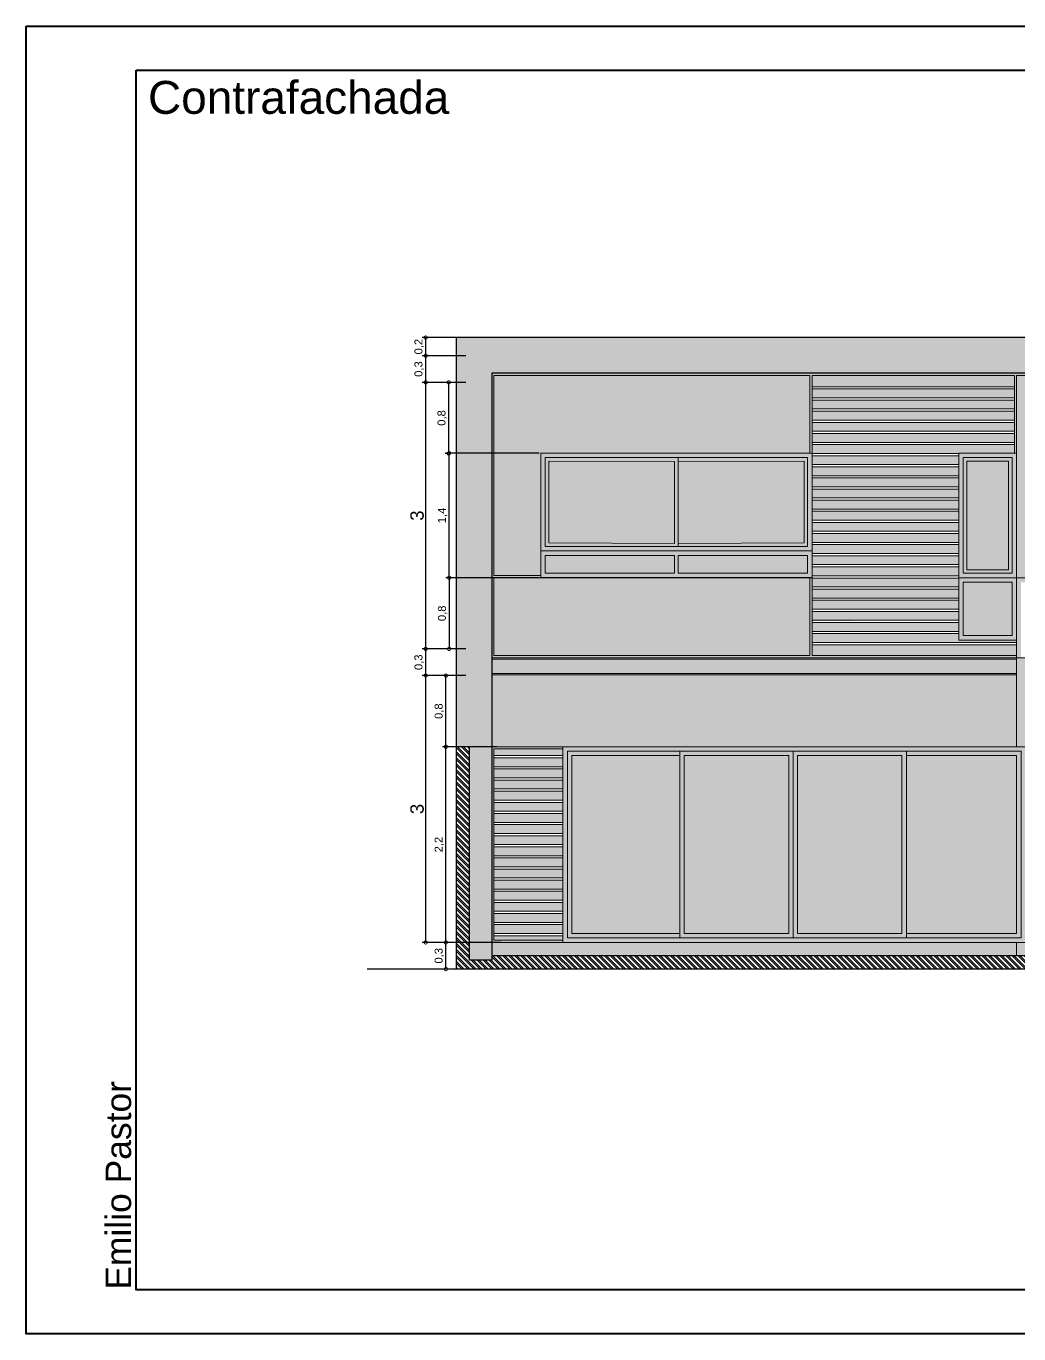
# Model space of a CAD drawing. Header units: millimetres. Extents: x 2502.5 to 2587.5, y 1451 to 1547.9.
# Drawn here: x 2546.97 to 2558.13, y 1476.33 to 1491.03 of the extents above; entities that cross this region are included whole.
import ezdxf

# ---------------------------------------------------------------- set-up
doc = ezdxf.new("R2010")
doc.units = ezdxf.units.MM
for name, color, linetype, lineweight in [('0.09', 6, 'Continuous', 9), ('0.15', 6, 'Continuous', 15), ('02_CIVIL_EXIST', 250, 'Continuous', 30), ('03_CIVIL EXIST A DECLARAR', 6, 'Continuous', 15), ('07_CIVIL VISTAS MEDIA', 143, 'Continuous', 9), ('08_CIVIL VISTAS FINO', 253, 'Continuous', 5), ('12_HATCH', 254, 'Continuous', 5), ('12_TEXTOS', 150, 'Continuous', 20), ('13_COTAS', 8, 'Continuous', 9)]:
    doc.layers.add(name, color=color, linetype=linetype, lineweight=lineweight)
doc.layers.add('HATCH', color=251, linetype='Continuous')
doc.styles.add('Swis721 BT', font='swiss.ttf')
doc.dimstyles.new('ISO-23', dxfattribs={"dimscale": 0.03, "dimtxt": 5, "dimasz": 2.5, "dimexe": 1.25, "dimexo": 0.625, "dimtad": 1, "dimtxsty": 'Swis721 BT', "dimblk": 'DOTSMALL', "dimcen": 2.5, "dimclrt": 150, "dimadec": 0, "dimazin": 0, "dimtfac": 1, "dimtmove": 0, "dimatfit": 3, "dimfxl": 0, "dimarcsym": 0})

# ---------------------------------------------------------------- blocks, each defined once
blk = doc.blocks.new('V2')
at = {"layer": '03_CIVIL EXIST A DECLARAR'}
h = blk.add_hatch(color=251, dxfattribs=at)
h.dxf.hatch_style = 1
h.paths.add_polyline_path([(537.958, 571.897), (534.908, 571.897), (534.908, 570.797), (537.958, 570.797)])
h.paths.add_polyline_path([(537.908, 571.847), (537.908, 570.847), (534.958, 570.847), (534.958, 571.847)], flags=0)
h.paths.add_polyline_path([(536.453, 571.847), (537.908, 571.847), (537.908, 570.847), (536.453, 570.847), (534.958, 570.847), (534.958, 571.847)], flags=16)
h.paths.add_polyline_path([(536.413, 571.801), (536.413, 570.881), (534.998, 570.887), (534.998, 571.807)], flags=0)
h.paths.add_polyline_path([(536.454, 571.801), (537.908, 571.807), (537.908, 570.887), (536.454, 570.881)], flags=0)
h.paths.add_polyline_path([(536.453, 571.847), (534.958, 571.847), (534.958, 570.847), (536.453, 570.847)], flags=0)
h.paths.add_polyline_path([(537.908, 571.847), (536.453, 571.847), (536.453, 571.801), (537.908, 571.807), (537.908, 570.887), (536.453, 570.881), (536.453, 570.847), (537.908, 570.847)], flags=0)
h.paths.add_polyline_path([(537.958, 570.797), (534.908, 570.797), (534.908, 570.497), (537.958, 570.497)])
h.paths.add_polyline_path([(536.453, 570.747), (537.908, 570.747), (537.908, 570.547), (536.453, 570.547)], flags=16)
h.paths.add_polyline_path([(536.413, 570.747), (536.413, 570.547), (534.958, 570.547), (534.958, 570.747)], flags=16)
h = blk.add_hatch(color=251, dxfattribs=at)
h.dxf.hatch_style = 1
h.paths.add_polyline_path([(534.958, 571.847), (534.958, 570.847), (536.453, 570.847), (536.453, 571.847)])
h.paths.add_polyline_path([(536.413, 571.801), (536.413, 570.881), (534.998, 570.887), (534.998, 571.807)], flags=16)
h.paths.add_polyline_path([(537.868, 571.807), (537.868, 570.887), (536.453, 570.881), (536.453, 570.847), (537.908, 570.847), (537.908, 571.847), (536.453, 571.847), (536.453, 571.801)])
at = {"layer": '12_HATCH'}
h = blk.add_hatch(color=143, dxfattribs=at)
h.dxf.hatch_style = 1
h.paths.add_polyline_path([(536.413, 570.881), (536.413, 571.801), (534.998, 571.807), (534.998, 570.887)])
h.paths.add_polyline_path([(536.454, 570.881), (537.868, 570.887), (537.868, 571.807), (536.454, 571.801)])
h.paths.add_polyline_path([(536.453, 570.747), (536.453, 570.547), (537.908, 570.547), (537.908, 570.747)])
h.paths.add_polyline_path([(534.958, 570.747), (534.958, 570.547), (536.413, 570.547), (536.413, 570.747)])
at = {"layer": '03_CIVIL EXIST A DECLARAR', "color": 251}
blk.add_line((534.908, 570.797), (537.958, 570.797), dxfattribs=at)
at = {"layer": '07_CIVIL VISTAS MEDIA'}
for p, q in [((534.908, 571.897), (537.958, 571.897)), ((534.908, 570.497), (534.908, 570.797)), ((534.908, 570.797), (537.958, 570.797)), ((537.958, 570.797), (537.958, 570.497)), ((537.958, 570.497), (534.908, 570.497))]:
    blk.add_line(p, q, dxfattribs=at)
blk.add_lwpolyline([(537.958, 571.897), (534.908, 571.897), (534.908, 570.797), (537.958, 570.797)], close=True, dxfattribs=at)
at = {"layer": '08_CIVIL VISTAS FINO'}
for points in [[(537.908, 571.847), (534.958, 571.847), (534.958, 570.847), (537.908, 570.847)], [(534.958, 571.847), (536.453, 571.847), (536.453, 570.847), (534.958, 570.847)], [(534.998, 571.807), (536.413, 571.801), (536.413, 570.881), (534.998, 570.887)], [(537.908, 571.847), (536.453, 571.847), (536.453, 570.847), (537.908, 570.847)], [(537.868, 571.807), (536.454, 571.801), (536.454, 570.881), (537.868, 570.887)], [(534.958, 570.747), (536.413, 570.747), (536.413, 570.547), (534.958, 570.547)], [(537.908, 570.747), (536.453, 570.747), (536.453, 570.547), (537.908, 570.547)]]:
    blk.add_lwpolyline(points, close=True, dxfattribs=at)
blk = doc.blocks.new('v13')
at = {"layer": '03_CIVIL EXIST A DECLARAR'}
h = blk.add_hatch(color=251, dxfattribs=at)
h.dxf.hatch_style = 1
h.paths.add_polyline_path([(525.2, 580.532), (525.85, 580.532), (525.85, 581.932), (525.2, 581.932)])
h.paths.add_polyline_path([(525.25, 581.882), (525.8, 581.882), (525.8, 580.582), (525.25, 580.582)], flags=16)
h.paths.add_polyline_path([(525.29, 581.842), (525.76, 581.842), (525.76, 580.622), (525.29, 580.622)], flags=0)
h = blk.add_hatch(color=251, dxfattribs=at)
h.dxf.hatch_style = 1
h.paths.add_polyline_path([(525.25, 581.882), (525.25, 580.582), (525.8, 580.582), (525.8, 581.882)])
h.paths.add_polyline_path([(525.76, 581.842), (525.76, 580.622), (525.29, 580.622), (525.29, 581.842)], flags=16)
h = blk.add_hatch(color=251, dxfattribs=at)
h.dxf.hatch_style = 1
h.paths.add_polyline_path([(525.2, 580.532), (525.2, 579.832), (525.85, 579.832), (525.85, 580.532)])
h.paths.add_polyline_path([(525.8, 580.482), (525.8, 579.882), (525.25, 579.882), (525.25, 580.482)], flags=16)
at = {"layer": '12_HATCH'}
h = blk.add_hatch(color=143, dxfattribs=at)
h.dxf.hatch_style = 1
h.paths.add_polyline_path([(525.76, 581.842), (525.29, 581.842), (525.29, 580.622), (525.76, 580.622)])
h = blk.add_hatch(color=143, dxfattribs=at)
h.dxf.hatch_style = 1
h.paths.add_polyline_path([(525.8, 580.482), (525.25, 580.482), (525.25, 579.882), (525.8, 579.882)])
at = {"layer": '07_CIVIL VISTAS MEDIA'}
blk.add_lwpolyline([(525.2, 580.532), (525.85, 580.532), (525.85, 579.832), (525.2, 579.832)], close=True, dxfattribs=at)
at = {"layer": '08_CIVIL VISTAS FINO'}
for p, q in [((525.85, 581.932), (525.2, 581.932)), ((525.85, 580.532), (525.2, 580.532))]:
    blk.add_line(p, q, dxfattribs=at)
for points in [[(525.2, 581.932), (525.85, 581.932), (525.85, 580.532), (525.2, 580.532)], [(525.25, 580.582), (525.8, 580.582), (525.8, 581.882), (525.25, 581.882)], [(525.29, 580.622), (525.76, 580.622), (525.76, 581.842), (525.29, 581.842)], [(525.25, 580.482), (525.8, 580.482), (525.8, 579.882), (525.25, 579.882)]]:
    blk.add_lwpolyline(points, close=True, dxfattribs=at)
blk = doc.blocks.new('PV1')
at = {"layer": '03_CIVIL EXIST A DECLARAR'}
h = blk.add_hatch(color=251, dxfattribs=at)
h.dxf.hatch_style = 1
h.paths.add_polyline_path([(531.829, 569.259), (531.829, 567.059), (537.029, 567.059), (537.029, 569.259)])
h.paths.add_polyline_path([(531.879, 567.109), (536.979, 567.109), (536.979, 569.209), (531.879, 569.209)], flags=16)
h.paths.add_polyline_path([(533.143, 569.159), (533.143, 569.209), (534.417, 569.209), (535.69, 569.209), (535.69, 569.159), (536.929, 569.159), (536.929, 567.159), (535.69, 567.159), (535.69, 567.109), (534.417, 567.109), (533.143, 567.109), (533.143, 567.159), (531.929, 567.159), (531.929, 569.159)], flags=0)
h.paths.add_polyline_path([(533.193, 569.159), (534.367, 569.159), (534.367, 567.159), (533.193, 567.159)], flags=0)
h.paths.add_polyline_path([(534.467, 569.159), (535.64, 569.159), (535.64, 567.159), (534.467, 567.159)], flags=0)
h.paths.add_polyline_path([(533.143, 569.159), (533.143, 569.209), (531.879, 569.209), (531.879, 567.109), (533.143, 567.109), (533.143, 567.159), (531.929, 567.159), (531.929, 569.159)], flags=0)
h = blk.add_hatch(color=251, dxfattribs=at)
h.dxf.hatch_style = 1
h.paths.add_polyline_path([(533.143, 569.209), (531.879, 569.209), (531.879, 567.109), (533.143, 567.109), (533.143, 567.159), (531.929, 567.159), (531.929, 569.159), (533.143, 569.159)])
h.paths.add_polyline_path([(534.417, 569.209), (533.143, 569.209), (533.143, 567.109), (534.417, 567.109)])
h.paths.add_polyline_path([(533.193, 569.159), (534.367, 569.159), (534.367, 567.159), (533.193, 567.159)], flags=16)
h.paths.add_polyline_path([(535.69, 569.209), (534.417, 569.209), (534.417, 567.109), (535.69, 567.109)])
h.paths.add_polyline_path([(534.467, 569.159), (535.64, 569.159), (535.64, 567.159), (534.467, 567.159)], flags=16)
h.paths.add_polyline_path([(536.979, 569.209), (535.69, 569.209), (535.69, 569.159), (536.929, 569.159), (536.929, 567.159), (535.69, 567.159), (535.69, 567.109), (536.979, 567.109)])
at = {"layer": '12_HATCH'}
h = blk.add_hatch(color=143, dxfattribs=at)
h.dxf.hatch_style = 1
h.paths.add_polyline_path([(533.143, 569.159), (531.929, 569.159), (531.929, 567.159), (533.143, 567.159)])
h.paths.add_polyline_path([(534.367, 569.159), (533.193, 569.159), (533.193, 567.159), (534.367, 567.159)])
h = blk.add_hatch(color=143, dxfattribs=at)
h.dxf.hatch_style = 1
h.paths.add_polyline_path([(535.64, 569.159), (534.467, 569.159), (534.467, 567.159), (535.64, 567.159)])
h.paths.add_polyline_path([(536.929, 569.159), (535.69, 569.159), (535.69, 567.159), (536.929, 567.159)])
at = {"layer": '07_CIVIL VISTAS MEDIA'}
blk.add_lwpolyline([(531.829, 569.259), (537.029, 569.259), (537.029, 567.059), (531.829, 567.059)], close=True, dxfattribs=at)
at = {"layer": '08_CIVIL VISTAS FINO'}
for p, q in [((533.193, 567.159), (533.193, 569.159)), ((535.64, 567.159), (535.64, 569.159)), ((534.417, 567.109), (534.417, 567.532))]:
    blk.add_line(p, q, dxfattribs=at)
for points in [[(531.879, 569.209), (536.979, 569.209), (536.979, 567.109), (531.879, 567.109)], [(533.143, 567.159), (531.929, 567.159), (531.929, 569.159), (533.143, 569.159)], [(534.417, 567.109), (533.143, 567.109), (533.143, 569.209), (534.417, 569.209)], [(534.367, 567.159), (533.193, 567.159), (533.193, 569.159), (534.367, 569.159)], [(534.417, 567.109), (535.69, 567.109), (535.69, 569.209), (534.417, 569.209)], [(534.467, 567.159), (535.64, 567.159), (535.64, 569.159), (534.467, 569.159)], [(535.69, 567.159), (536.929, 567.159), (536.929, 569.159), (535.69, 569.159)]]:
    blk.add_lwpolyline(points, close=True, dxfattribs=at)
blk = doc.blocks.new('_DotSmall')
at = {"color": 0, "linetype": 'ByBlock', "const_width": 0.5}
blk.add_lwpolyline([(-0.0625, 0, 1), (0.0625, 0, 1)], format="xyb", close=True, dxfattribs=at)
blk = doc.blocks.new('*D330')
at = {"layer": '13_COTAS', "color": 0, "lineweight": -2}
for p, q in [((2552.314, 1480.728), (2551.653, 1480.728)), ((2551.691, 1480.428), (2551.691, 1480.728)), ((2551.914, 1480.428), (2551.653, 1480.428))]:
    blk.add_line(p, q, dxfattribs=at)
at = {"layer": 'Defpoints', "color": 0}
for p in [(2551.691, 1480.728), (2552.332, 1480.728), (2551.932, 1480.428)]:
    blk.add_point(p, dxfattribs=at)
at = {"layer": '13_COTAS', "color": 0, "lineweight": -2, "xscale": 0.075, "yscale": 0.075, "zscale": 0.075}
for p, rotation in [((2551.691, 1480.728), 90), ((2551.691, 1480.428), 270)]:
    blk.add_blockref('_DotSmall', p, dxfattribs=dict(at, rotation=rotation))
at = {"layer": '13_COTAS', "color": 150, "insert": (2551.618, 1480.578), "char_height": 0.09, "attachment_point": 5, "rotation": 90, "style": 'Swis721 BT'}
blk.add_mtext('0,3', dxfattribs=at)
blk = doc.blocks.new('*D333')
at = {"layer": '13_COTAS', "color": 0, "lineweight": -2}
for p, q in [((2551.914, 1483.728), (2551.426, 1483.728)), ((2551.464, 1480.728), (2551.464, 1483.728)), ((2551.699, 1480.728), (2551.426, 1480.728))]:
    blk.add_line(p, q, dxfattribs=at)
at = {"layer": 'Defpoints', "color": 0}
for p in [(2551.464, 1483.728), (2551.932, 1483.728), (2551.718, 1480.728)]:
    blk.add_point(p, dxfattribs=at)
at = {"layer": '13_COTAS', "color": 0, "lineweight": -2, "xscale": 0.075, "yscale": 0.075, "zscale": 0.075}
for p, rotation in [((2551.464, 1483.728), 90), ((2551.464, 1480.728), 270)]:
    blk.add_blockref('_DotSmall', p, dxfattribs=dict(at, rotation=rotation))
at = {"layer": '13_COTAS', "color": 150, "insert": (2551.368, 1482.228), "char_height": 0.15, "attachment_point": 5, "rotation": 90, "style": 'Swis721 BT'}
blk.add_mtext('3', dxfattribs=at)
blk = doc.blocks.new('*D334')
at = {"layer": '13_COTAS', "color": 0, "lineweight": -2}
for p, q in [((2552.263, 1482.928), (2551.653, 1482.928)), ((2551.691, 1480.728), (2551.691, 1482.928)), ((2551.863, 1480.728), (2551.653, 1480.728))]:
    blk.add_line(p, q, dxfattribs=at)
at = {"layer": 'Defpoints', "color": 0}
for p in [(2551.691, 1482.928), (2552.281, 1482.928), (2551.881, 1480.728)]:
    blk.add_point(p, dxfattribs=at)
at = {"layer": '13_COTAS', "color": 0, "lineweight": -2, "xscale": 0.075, "yscale": 0.075, "zscale": 0.075}
for p, rotation in [((2551.691, 1482.928), 90), ((2551.691, 1480.728), 270)]:
    blk.add_blockref('_DotSmall', p, dxfattribs=dict(at, rotation=rotation))
at = {"layer": '13_COTAS', "color": 150, "insert": (2551.618, 1481.828), "char_height": 0.09, "attachment_point": 5, "rotation": 90, "style": 'Swis721 BT'}
blk.add_mtext('2,2', dxfattribs=at)
blk = doc.blocks.new('*D332')
at = {"layer": '13_COTAS', "color": 0, "lineweight": -2}
for p, q in [((2551.45, 1484.028), (2551.426, 1484.028)), ((2551.464, 1483.728), (2551.464, 1484.028)), ((2551.445, 1483.728), (2551.426, 1483.728))]:
    blk.add_line(p, q, dxfattribs=at)
at = {"layer": 'Defpoints', "color": 0}
for p in [(2551.464, 1484.028), (2551.468, 1484.028), (2551.464, 1483.728)]:
    blk.add_point(p, dxfattribs=at)
at = {"layer": '13_COTAS', "color": 0, "lineweight": -2, "xscale": 0.075, "yscale": 0.075, "zscale": 0.075}
for p, rotation in [((2551.464, 1484.028), 90), ((2551.464, 1483.728), 270)]:
    blk.add_blockref('_DotSmall', p, dxfattribs=dict(at, rotation=rotation))
at = {"layer": '13_COTAS', "color": 150, "insert": (2551.391, 1483.878), "char_height": 0.09, "attachment_point": 5, "rotation": 90, "style": 'Swis721 BT'}
blk.add_mtext('0,3', dxfattribs=at)
blk = doc.blocks.new('*D335')
at = {"layer": '13_COTAS', "color": 0, "lineweight": -2}
for p, q in [((2551.914, 1487.024), (2551.426, 1487.024)), ((2551.464, 1484.028), (2551.464, 1487.024)), ((2551.914, 1484.028), (2551.426, 1484.028))]:
    blk.add_line(p, q, dxfattribs=at)
at = {"layer": 'Defpoints', "color": 0}
for p in [(2551.464, 1487.024), (2551.932, 1487.024), (2551.932, 1484.028)]:
    blk.add_point(p, dxfattribs=at)
at = {"layer": '13_COTAS', "color": 0, "lineweight": -2, "xscale": 0.075, "yscale": 0.075, "zscale": 0.075}
for p, rotation in [((2551.464, 1487.024), 90), ((2551.464, 1484.028), 270)]:
    blk.add_blockref('_DotSmall', p, dxfattribs=dict(at, rotation=rotation))
at = {"layer": '13_COTAS', "color": 150, "insert": (2551.368, 1485.526), "char_height": 0.15, "attachment_point": 5, "rotation": 90, "style": 'Swis721 BT'}
blk.add_mtext('3', dxfattribs=at)
blk = doc.blocks.new('*D331')
at = {"layer": '13_COTAS', "color": 0, "lineweight": -2}
for p, q in [((2551.914, 1487.324), (2551.426, 1487.324)), ((2551.464, 1487.024), (2551.464, 1487.324)), ((2551.914, 1487.024), (2551.426, 1487.024))]:
    blk.add_line(p, q, dxfattribs=at)
at = {"layer": 'Defpoints', "color": 0}
for p in [(2551.464, 1487.324), (2551.932, 1487.324), (2551.932, 1487.024)]:
    blk.add_point(p, dxfattribs=at)
at = {"layer": '13_COTAS', "color": 0, "lineweight": -2, "xscale": 0.075, "yscale": 0.075, "zscale": 0.075}
for p, rotation in [((2551.464, 1487.324), 90), ((2551.464, 1487.024), 270)]:
    blk.add_blockref('_DotSmall', p, dxfattribs=dict(at, rotation=rotation))
at = {"layer": '13_COTAS', "color": 150, "insert": (2551.391, 1487.174), "char_height": 0.09, "attachment_point": 5, "rotation": 90, "style": 'Swis721 BT'}
blk.add_mtext('0,3', dxfattribs=at)
blk = doc.blocks.new('*D336')
at = {"layer": '13_COTAS', "color": 0, "lineweight": -2}
for p, q in [((2551.914, 1487.528), (2551.426, 1487.528)), ((2551.464, 1487.324), (2551.464, 1487.528)), ((2551.445, 1487.324), (2551.426, 1487.324))]:
    blk.add_line(p, q, dxfattribs=at)
at = {"layer": 'Defpoints', "color": 0}
for p in [(2551.464, 1487.528), (2551.932, 1487.528), (2551.464, 1487.324)]:
    blk.add_point(p, dxfattribs=at)
at = {"layer": '13_COTAS', "color": 0, "lineweight": -2, "xscale": 0.075, "yscale": 0.075, "zscale": 0.075}
for p, rotation in [((2551.464, 1487.528), 90), ((2551.464, 1487.324), 270)]:
    blk.add_blockref('_DotSmall', p, dxfattribs=dict(at, rotation=rotation))
at = {"layer": '13_COTAS', "color": 150, "insert": (2551.391, 1487.426), "char_height": 0.09, "attachment_point": 5, "rotation": 90, "style": 'Swis721 BT'}
blk.add_mtext('0,2', dxfattribs=at)
blk = doc.blocks.new('*D329')
at = {"layer": '13_COTAS', "color": 0, "lineweight": -2}
for p, q in [((2551.677, 1483.728), (2551.653, 1483.728)), ((2551.691, 1482.928), (2551.691, 1483.728)), ((2551.677, 1482.928), (2551.653, 1482.928))]:
    blk.add_line(p, q, dxfattribs=at)
at = {"layer": 'Defpoints', "color": 0}
for p in [(2551.691, 1483.728), (2551.695, 1483.728), (2551.695, 1482.928)]:
    blk.add_point(p, dxfattribs=at)
at = {"layer": '13_COTAS', "color": 0, "lineweight": -2, "xscale": 0.075, "yscale": 0.075, "zscale": 0.075}
for p, rotation in [((2551.691, 1483.728), 90), ((2551.691, 1482.928), 270)]:
    blk.add_blockref('_DotSmall', p, dxfattribs=dict(at, rotation=rotation))
at = {"layer": '13_COTAS', "color": 150, "insert": (2551.618, 1483.328), "char_height": 0.09, "attachment_point": 5, "rotation": 90, "style": 'Swis721 BT'}
blk.add_mtext('0,8', dxfattribs=at)
blk = doc.blocks.new('*D337')
at = {"layer": '13_COTAS', "color": 0, "lineweight": -2}
for p, q in [((2552.738, 1486.228), (2551.69, 1486.228)), ((2551.728, 1484.828), (2551.728, 1486.228)), ((2552.738, 1484.828), (2551.69, 1484.828))]:
    blk.add_line(p, q, dxfattribs=at)
at = {"layer": 'Defpoints', "color": 0}
for p in [(2551.728, 1486.228), (2552.757, 1486.228), (2552.757, 1484.828)]:
    blk.add_point(p, dxfattribs=at)
at = {"layer": '13_COTAS', "color": 0, "lineweight": -2, "xscale": 0.075, "yscale": 0.075, "zscale": 0.075}
for p, rotation in [((2551.728, 1486.228), 90), ((2551.728, 1484.828), 270)]:
    blk.add_blockref('_DotSmall', p, dxfattribs=dict(at, rotation=rotation))
at = {"layer": '13_COTAS', "color": 150, "insert": (2551.655, 1485.528), "char_height": 0.09, "attachment_point": 5, "rotation": 90, "style": 'Swis721 BT'}
blk.add_mtext('1,4', dxfattribs=at)
blk = doc.blocks.new('*D338')
at = {"layer": '13_COTAS', "color": 0, "lineweight": -2}
for p, q in [((2552.738, 1484.828), (2551.69, 1484.828)), ((2551.728, 1484.828), (2551.728, 1484.028)), ((2551.788, 1484.028), (2551.69, 1484.028))]:
    blk.add_line(p, q, dxfattribs=at)
at = {"layer": 'Defpoints', "color": 0}
for p in [(2552.757, 1484.828), (2551.728, 1484.028), (2551.807, 1484.028)]:
    blk.add_point(p, dxfattribs=at)
at = {"layer": '13_COTAS', "color": 0, "lineweight": -2, "xscale": 0.075, "yscale": 0.075, "zscale": 0.075}
for p, rotation in [((2551.728, 1484.828), 90), ((2551.728, 1484.028), 270)]:
    blk.add_blockref('_DotSmall', p, dxfattribs=dict(at, rotation=rotation))
at = {"layer": '13_COTAS', "color": 150, "insert": (2551.655, 1484.428), "char_height": 0.09, "attachment_point": 5, "rotation": 90, "style": 'Swis721 BT'}
blk.add_mtext('0,8', dxfattribs=at)
blk = doc.blocks.new('*D339')
at = {"layer": '13_COTAS', "color": 0, "lineweight": -2}
for p, q in [((2551.709, 1487.024), (2551.685, 1487.024)), ((2551.723, 1486.224), (2551.723, 1487.024)), ((2551.709, 1486.224), (2551.685, 1486.224))]:
    blk.add_line(p, q, dxfattribs=at)
at = {"layer": 'Defpoints', "color": 0}
for p in [(2551.723, 1487.024), (2551.728, 1487.024), (2551.728, 1486.224)]:
    blk.add_point(p, dxfattribs=at)
at = {"layer": '13_COTAS', "color": 0, "lineweight": -2, "xscale": 0.075, "yscale": 0.075, "zscale": 0.075}
for p, rotation in [((2551.723, 1487.024), 90), ((2551.723, 1486.224), 270)]:
    blk.add_blockref('_DotSmall', p, dxfattribs=dict(at, rotation=rotation))
at = {"layer": '13_COTAS', "color": 150, "insert": (2551.65, 1486.624), "char_height": 0.09, "attachment_point": 5, "rotation": 90, "style": 'Swis721 BT'}
blk.add_mtext('0,8', dxfattribs=at)

msp = doc.modelspace()

# ---------------------------------------------------------------- hatches: boundary and pattern name
at = {"layer": '0.09'}
h = msp.add_hatch(dxfattribs=at)
h.set_pattern_fill('ANSI32', color=18, scale=0.005, angle=-90)
h.set_pattern_definition([(315, (6.35414, 29.778865), (0.03367596045, 0.03367596045), []), (315, (6.35414, 29.756415), (0.03367596045, 0.03367596045), [])])
h.paths.add_polyline_path([(2551.957, 1482.928), (2551.807, 1482.928), (2551.807, 1480.428), (2562.807, 1480.428), (2562.807, 1482.928), (2562.657, 1482.928), (2562.657, 1480.578), (2552.207, 1480.578), (2552.207, 1480.528), (2551.957, 1480.528)])
at = {"layer": '03_CIVIL EXIST A DECLARAR'}
h = msp.add_hatch(color=251, dxfattribs=at)
h.dxf.hatch_style = 1
h.paths.add_polyline_path([(2558.107, 1483.913), (2552.207, 1483.913), (2552.207, 1483.753), (2558.107, 1483.753)])
h.paths.add_polyline_path([(2558.107, 1483.928), (2552.207, 1483.928), (2552.207, 1483.913), (2558.107, 1483.913)])
h.paths.add_polyline_path([(2558.107, 1483.753), (2552.207, 1483.753), (2552.207, 1483.738), (2558.107, 1483.738)])
at = {"layer": '13_COTAS'}
h = msp.add_hatch(color=250, dxfattribs=at)
h.dxf.hatch_style = 1
h.paths.add_polyline_path([(2562.407, 1487.128), (2552.207, 1487.128), (2552.207, 1483.928), (2558.107, 1483.928), (2558.107, 1483.953), (2555.807, 1483.953), (2555.807, 1484.828), (2555.782, 1484.828), (2555.782, 1483.953), (2552.232, 1483.953), (2552.232, 1484.828), (2552.757, 1484.828), (2552.757, 1484.853), (2552.232, 1484.853), (2552.232, 1487.103), (2555.782, 1487.103), (2555.782, 1486.228), (2555.807, 1486.228), (2555.807, 1487.103), (2558.082, 1487.103), (2558.082, 1486.228), (2558.107, 1486.228), (2558.107, 1487.103), (2559.107, 1487.103), (2559.107, 1486.228), (2559.132, 1486.228), (2559.132, 1487.103), (2562.382, 1487.103), (2562.382, 1486.228), (2561.407, 1486.228), (2561.407, 1486.206), (2561.408, 1486.203), (2562.382, 1486.203), (2562.382, 1484.828), (2562.407, 1484.828)])
h.paths.add_polyline_path([(2562.407, 1482.928), (2562.305, 1482.928), (2562.306, 1482.903), (2562.407, 1482.903)])
h.paths.add_polyline_path([(2562.305, 1482.928), (2562.043, 1482.928), (2562.058, 1482.922), (2562.097, 1482.903), (2562.306, 1482.903)])
h.paths.add_polyline_path([(2562.058, 1482.922), (2562.043, 1482.928), (2562.008, 1482.928), (2562.01, 1482.903), (2562.097, 1482.903)])
h.paths.add_polyline_path([(2562.008, 1482.928), (2561.885, 1482.928), (2561.887, 1482.903), (2562.01, 1482.903)])
h.paths.add_polyline_path([(2561.885, 1482.928), (2561.824, 1482.928), (2561.826, 1482.903), (2561.887, 1482.903)])
h.paths.add_polyline_path([(2561.824, 1482.928), (2561.807, 1482.928), (2561.807, 1482.903), (2561.826, 1482.903)])
h.paths.add_polyline_path([(2552.232, 1482.903), (2553.007, 1482.903), (2553.007, 1482.928), (2552.207, 1482.928), (2552.207, 1480.728), (2553.007, 1480.728), (2553.007, 1480.753), (2552.232, 1480.753)])
h = msp.add_hatch(color=250, dxfattribs=at)
h.dxf.hatch_style = 1
h.paths.add_polyline_path([(2562.807, 1484.828), (2558.107, 1484.828), (2558.107, 1483.928), (2558.157, 1483.928), (2558.157, 1484.778), (2559.169, 1484.778), (2559.169, 1483.928), (2559.219, 1483.928), (2559.219, 1484.778), (2560.232, 1484.778), (2560.232, 1483.928), (2560.282, 1483.928), (2560.282, 1484.778), (2561.294, 1484.778), (2561.294, 1483.928), (2561.344, 1483.928), (2561.344, 1484.778), (2562.357, 1484.778), (2562.357, 1483.928), (2562.407, 1483.928), (2562.407, 1484.778), (2562.757, 1484.778), (2562.757, 1483.928), (2562.807, 1483.928)])
at = {"layer": 'HATCH'}
h = msp.add_hatch(color=37, dxfattribs=at)
h.dxf.hatch_style = 1
h.paths.add_polyline_path([(2562.407, 1487.128), (2562.407, 1484.828), (2562.807, 1484.828), (2562.807, 1487.528), (2551.807, 1487.528), (2551.807, 1482.928), (2551.957, 1482.928), (2551.957, 1480.528), (2552.207, 1480.528), (2552.207, 1487.128)])
h = msp.add_hatch(color=254, dxfattribs=at)
h.dxf.hatch_style = 1
h.paths.add_polyline_path([(2559.132, 1487.103), (2559.132, 1486.228), (2561.407, 1486.228), (2562.382, 1486.228), (2562.382, 1487.103)])
h.paths.add_polyline_path([(2561.407, 1484.828), (2562.382, 1484.828), (2562.382, 1486.203), (2561.407, 1486.203)])
h.paths.add_polyline_path([(2555.782, 1486.228), (2555.782, 1487.103), (2552.232, 1487.103), (2552.232, 1484.853), (2552.757, 1484.853), (2552.757, 1486.228)])
h.paths.add_polyline_path([(2552.757, 1484.828), (2552.232, 1484.828), (2552.232, 1483.953), (2555.782, 1483.953), (2555.782, 1484.828)])
h.paths.add_polyline_path([(2558.107, 1484.828), (2559.107, 1484.828), (2559.107, 1486.228), (2559.107, 1487.103), (2558.107, 1487.103)])
h.paths.add_polyline_path([(2552.207, 1483.738), (2552.207, 1482.928), (2553.007, 1482.928), (2553.007, 1482.928), (2558.107, 1482.928), (2558.107, 1483.738)])
h.paths.add_polyline_path([(2558.107, 1480.578), (2558.107, 1480.728), (2553.007, 1480.728), (2552.207, 1480.728), (2552.207, 1480.578)])
h = msp.add_hatch(color=253, dxfattribs=at)
h.dxf.hatch_style = 1
h.paths.add_polyline_path([(2557.457, 1484.2), (2555.807, 1484.2), (2555.807, 1484.1), (2558.107, 1484.1), (2558.107, 1484.128), (2557.457, 1484.128)])
h.paths.add_polyline_path([(2558.107, 1484.075), (2555.807, 1484.075), (2555.807, 1483.953), (2558.107, 1483.953)])
h.paths.add_polyline_path([(2558.082, 1486.325), (2555.807, 1486.325), (2555.807, 1486.228), (2555.807, 1486.225), (2557.457, 1486.225), (2557.457, 1486.228), (2558.082, 1486.228)])
h.paths.add_polyline_path([(2555.807, 1485.2), (2555.807, 1485.1), (2557.457, 1485.1), (2557.457, 1485.2)])
h.paths.add_polyline_path([(2555.807, 1487.103), (2555.807, 1486.975), (2558.082, 1486.975), (2558.082, 1487.103)])
h.paths.add_polyline_path([(2558.082, 1486.85), (2558.082, 1486.95), (2555.807, 1486.95), (2555.807, 1486.85)])
h.paths.add_polyline_path([(2558.082, 1486.725), (2558.082, 1486.825), (2555.807, 1486.825), (2555.807, 1486.725)])
h.paths.add_polyline_path([(2558.082, 1486.6), (2558.082, 1486.7), (2555.807, 1486.7), (2555.807, 1486.6)])
h.paths.add_polyline_path([(2558.082, 1486.475), (2558.082, 1486.575), (2555.807, 1486.575), (2555.807, 1486.475)])
h.paths.add_polyline_path([(2558.082, 1486.35), (2558.082, 1486.45), (2555.807, 1486.45), (2555.807, 1486.35)])
h.paths.add_polyline_path([(2557.457, 1486.1), (2557.457, 1486.2), (2555.807, 1486.2), (2555.807, 1486.1)])
h.paths.add_polyline_path([(2555.807, 1486.075), (2555.807, 1485.975), (2557.457, 1485.975), (2557.457, 1486.075)])
h.paths.add_polyline_path([(2557.457, 1485.85), (2557.457, 1485.95), (2555.807, 1485.95), (2555.807, 1485.85)])
h.paths.add_polyline_path([(2557.457, 1485.725), (2557.457, 1485.825), (2555.807, 1485.825), (2555.807, 1485.725)])
h.paths.add_polyline_path([(2557.457, 1485.6), (2557.457, 1485.7), (2555.807, 1485.7), (2555.807, 1485.6)])
h.paths.add_polyline_path([(2557.457, 1485.475), (2557.457, 1485.575), (2555.807, 1485.575), (2555.807, 1485.475)])
h.paths.add_polyline_path([(2557.457, 1485.35), (2557.457, 1485.45), (2555.807, 1485.45), (2555.807, 1485.35)])
h.paths.add_polyline_path([(2557.457, 1485.225), (2557.457, 1485.325), (2555.807, 1485.325), (2555.807, 1485.225)])
h.paths.add_polyline_path([(2555.807, 1485.075), (2555.807, 1484.975), (2557.457, 1484.975), (2557.457, 1485.075)])
h.paths.add_polyline_path([(2557.457, 1484.85), (2557.457, 1484.95), (2555.807, 1484.95), (2555.807, 1484.9), (2555.807, 1484.85)])
h.paths.add_polyline_path([(2557.457, 1484.725), (2557.457, 1484.825), (2555.807, 1484.825), (2555.807, 1484.725)])
h.paths.add_polyline_path([(2555.807, 1484.7), (2555.807, 1484.6), (2557.457, 1484.6), (2557.457, 1484.7)])
h.paths.add_polyline_path([(2555.807, 1484.575), (2555.807, 1484.475), (2557.457, 1484.475), (2557.457, 1484.575)])
h.paths.add_polyline_path([(2555.807, 1484.441), (2555.807, 1484.341), (2557.457, 1484.35), (2557.457, 1484.45)])
h.paths.add_polyline_path([(2557.457, 1484.225), (2557.457, 1484.325), (2555.807, 1484.325), (2555.807, 1484.225)])
h = msp.add_hatch(color=254, dxfattribs=at)
h.dxf.hatch_style = 1
h.paths.add_polyline_path([(2561.807, 1482.928), (2562.407, 1482.928), (2562.407, 1483.928), (2558.107, 1483.928), (2558.107, 1482.928)])
h.paths.add_polyline_path([(2561.807, 1480.728), (2562.407, 1480.728), (2562.407, 1482.903), (2561.807, 1482.903)])
h = msp.add_hatch(color=253, dxfattribs=at)
h.dxf.hatch_style = 1
h.paths.add_polyline_path([(2553.007, 1480.803), (2552.232, 1480.803), (2552.232, 1480.753), (2553.007, 1480.753)])
h.paths.add_polyline_path([(2553.007, 1480.928), (2552.232, 1480.928), (2552.232, 1480.828), (2553.007, 1480.828)])
h.paths.add_polyline_path([(2553.007, 1481.053), (2552.232, 1481.053), (2552.232, 1480.953), (2553.007, 1480.953)])
h.paths.add_polyline_path([(2553.007, 1481.178), (2552.232, 1481.178), (2552.232, 1481.078), (2553.007, 1481.078)])
h.paths.add_polyline_path([(2553.007, 1481.303), (2552.232, 1481.303), (2552.232, 1481.203), (2553.007, 1481.203)])
h.paths.add_polyline_path([(2553.007, 1481.428), (2552.232, 1481.428), (2552.232, 1481.328), (2553.007, 1481.328)])
h.paths.add_polyline_path([(2553.007, 1481.553), (2552.232, 1481.553), (2552.232, 1481.453), (2553.007, 1481.453)])
h.paths.add_polyline_path([(2553.007, 1481.678), (2552.232, 1481.678), (2552.232, 1481.578), (2553.007, 1481.578)])
h.paths.add_polyline_path([(2553.007, 1481.803), (2552.232, 1481.803), (2552.232, 1481.703), (2553.007, 1481.703)])
h.paths.add_polyline_path([(2553.007, 1481.928), (2552.232, 1481.928), (2552.232, 1481.828), (2553.007, 1481.828)])
h.paths.add_polyline_path([(2553.007, 1482.053), (2552.232, 1482.053), (2552.232, 1481.953), (2553.007, 1481.953)])
h.paths.add_polyline_path([(2553.007, 1482.178), (2552.232, 1482.178), (2552.232, 1482.078), (2553.007, 1482.078)])
h.paths.add_polyline_path([(2553.007, 1482.303), (2552.232, 1482.303), (2552.232, 1482.203), (2553.007, 1482.203)])
h.paths.add_polyline_path([(2553.007, 1482.428), (2552.232, 1482.428), (2552.232, 1482.328), (2553.007, 1482.328)])
h.paths.add_polyline_path([(2553.007, 1482.553), (2552.232, 1482.553), (2552.232, 1482.453), (2553.007, 1482.453)])
h.paths.add_polyline_path([(2553.007, 1482.678), (2552.232, 1482.678), (2552.232, 1482.578), (2553.007, 1482.578)])
h.paths.add_polyline_path([(2553.007, 1482.803), (2552.232, 1482.803), (2552.232, 1482.703), (2553.007, 1482.703)])
h.paths.add_polyline_path([(2553.007, 1482.903), (2552.232, 1482.903), (2552.232, 1482.828), (2553.007, 1482.828)])
h = msp.add_hatch(color=254, dxfattribs=at)
h.dxf.hatch_style = 1
h.paths.add_polyline_path([(2562.407, 1480.578), (2562.407, 1480.728), (2561.807, 1480.728), (2558.107, 1480.728), (2558.107, 1480.578)])

# ---------------------------------------------------------------- linework, layer by layer
at = {"layer": '0.15'}
for p, q in [((2558.107, 1482.928), (2558.107, 1483.928)), ((2558.107, 1483.928), (2562.407, 1483.928)), ((2558.107, 1482.928), (2561.807, 1482.928))]:
    msp.add_line(p, q, dxfattribs=at)
at = {"layer": '02_CIVIL_EXIST'}
for p, q in [((2562.807, 1487.528), (2551.807, 1487.528)), ((2551.807, 1487.528), (2551.807, 1480.428)), ((2562.407, 1487.128), (2552.207, 1487.128)), ((2552.207, 1487.128), (2552.207, 1480.528)), ((2551.957, 1482.928), (2551.807, 1482.928)), ((2551.957, 1480.528), (2551.957, 1482.928)), ((2552.207, 1480.528), (2551.957, 1480.528)), ((2562.657, 1480.578), (2552.207, 1480.578)), ((2564.672, 1480.428), (2550.807, 1480.428))]:
    msp.add_line(p, q, dxfattribs=at)
at = {"layer": '02_CIVIL_EXIST', "lineweight": 40}
for points in [[(2546.973, 1491.029), (2567.763, 1491.029), (2567.763, 1476.328), (2546.973, 1476.328)], [(2548.211, 1490.534), (2567.268, 1490.534), (2567.268, 1476.823), (2548.211, 1476.823)]]:
    msp.add_lwpolyline(points, close=True, dxfattribs=at)
at = {"layer": '07_CIVIL VISTAS MEDIA'}
for p, q in [((2562.807, 1484.828), (2558.107, 1484.828)), ((2558.107, 1484.828), (2558.107, 1483.928)), ((2558.107, 1483.928), (2552.207, 1483.928)), ((2558.107, 1483.913), (2552.207, 1483.913)), ((2558.107, 1483.753), (2552.207, 1483.753)), ((2558.107, 1483.738), (2552.207, 1483.738)), ((2561.807, 1480.728), (2558.107, 1480.728)), ((2558.107, 1480.728), (2558.107, 1480.578))]:
    msp.add_line(p, q, dxfattribs=at)
at = {"layer": '08_CIVIL VISTAS FINO'}
for p, q in [((2552.232, 1487.103), (2552.232, 1484.853)), ((2555.782, 1487.103), (2552.232, 1487.103)), ((2555.782, 1487.103), (2555.782, 1486.228)), ((2558.082, 1487.103), (2555.807, 1487.103)), ((2555.807, 1487.103), (2555.807, 1486.228)), ((2558.082, 1486.228), (2558.082, 1487.103)), ((2558.107, 1483.928), (2558.107, 1487.103)), ((2559.107, 1487.103), (2558.107, 1487.103)), ((2558.082, 1486.975), (2555.807, 1486.975)), ((2558.082, 1486.95), (2555.807, 1486.95)), ((2558.082, 1486.85), (2555.807, 1486.85)), ((2558.082, 1486.825), (2555.807, 1486.825)), ((2558.082, 1486.725), (2555.807, 1486.725)), ((2558.082, 1486.7), (2555.807, 1486.7)), ((2558.082, 1486.6), (2555.807, 1486.6)), ((2558.082, 1486.575), (2555.807, 1486.575)), ((2558.082, 1486.475), (2555.807, 1486.475)), ((2558.082, 1486.45), (2555.807, 1486.45)), ((2558.082, 1486.35), (2555.807, 1486.35)), ((2558.082, 1486.325), (2555.807, 1486.325)), ((2552.757, 1484.828), (2552.757, 1486.228)), ((2555.807, 1486.228), (2552.757, 1486.228)), ((2555.807, 1486.228), (2555.807, 1484.828)), ((2557.457, 1486.225), (2555.807, 1486.225)), ((2557.457, 1486.2), (2555.807, 1486.2)), ((2557.457, 1484.128), (2557.457, 1486.228)), ((2557.457, 1486.228), (2558.107, 1486.228)), ((2558.107, 1484.128), (2558.107, 1486.228)), ((2557.457, 1486.1), (2555.807, 1486.1)), ((2557.457, 1486.075), (2555.807, 1486.075)), ((2557.457, 1485.975), (2555.807, 1485.975)), ((2557.457, 1485.95), (2555.807, 1485.95)), ((2557.457, 1485.85), (2555.807, 1485.85)), ((2557.457, 1485.825), (2555.807, 1485.825)), ((2557.457, 1485.725), (2555.807, 1485.725)), ((2557.457, 1485.7), (2555.807, 1485.7)), ((2557.457, 1485.6), (2555.807, 1485.6)), ((2557.457, 1485.575), (2555.807, 1485.575)), ((2557.457, 1485.475), (2555.807, 1485.475)), ((2557.457, 1485.45), (2555.807, 1485.45)), ((2557.457, 1485.35), (2555.807, 1485.35)), ((2557.457, 1485.325), (2555.807, 1485.325)), ((2557.457, 1485.225), (2555.807, 1485.225)), ((2557.457, 1485.2), (2555.807, 1485.2)), ((2557.457, 1485.1), (2555.807, 1485.1)), ((2557.457, 1485.075), (2555.807, 1485.075)), ((2552.757, 1484.853), (2552.232, 1484.853)), ((2557.457, 1484.975), (2555.807, 1484.975)), ((2557.457, 1484.95), (2555.807, 1484.95)), ((2552.757, 1484.828), (2552.232, 1484.828)), ((2552.232, 1484.828), (2552.232, 1483.953)), ((2555.807, 1484.828), (2552.757, 1484.828)), ((2555.782, 1484.828), (2555.782, 1483.953)), ((2557.457, 1484.85), (2555.807, 1484.85)), ((2555.807, 1484.828), (2555.807, 1483.953)), ((2557.457, 1484.825), (2555.807, 1484.825)), ((2557.457, 1484.725), (2555.807, 1484.725)), ((2557.457, 1484.828), (2558.107, 1484.828)), ((2557.457, 1484.7), (2555.807, 1484.7)), ((2557.457, 1484.6), (2555.807, 1484.6)), ((2557.457, 1484.575), (2555.807, 1484.575)), ((2557.457, 1484.475), (2555.807, 1484.475)), ((2557.457, 1484.45), (2555.807, 1484.45)), ((2557.457, 1484.35), (2555.807, 1484.35)), ((2557.457, 1484.325), (2555.807, 1484.325)), ((2557.457, 1484.225), (2555.807, 1484.225)), ((2557.457, 1484.2), (2555.807, 1484.2)), ((2558.107, 1484.128), (2557.457, 1484.128)), ((2558.107, 1483.953), (2558.107, 1484.128)), ((2558.107, 1484.1), (2555.807, 1484.1)), ((2558.107, 1484.075), (2555.807, 1484.075)), ((2555.782, 1483.953), (2552.232, 1483.953)), ((2558.107, 1483.953), (2555.807, 1483.953)), ((2553.007, 1482.928), (2552.207, 1482.928)), ((2552.232, 1482.903), (2552.232, 1480.753)), ((2553.007, 1482.903), (2552.232, 1482.903)), ((2553.007, 1482.828), (2552.232, 1482.828)), ((2553.007, 1482.803), (2552.232, 1482.803)), ((2558.107, 1482.928), (2553.007, 1482.928)), ((2553.007, 1482.928), (2553.007, 1480.728)), ((2553.007, 1482.703), (2552.232, 1482.703)), ((2553.007, 1482.678), (2552.232, 1482.678)), ((2553.007, 1482.578), (2552.232, 1482.578)), ((2553.007, 1482.553), (2552.232, 1482.553)), ((2553.007, 1482.453), (2552.232, 1482.453)), ((2553.007, 1482.428), (2552.232, 1482.428)), ((2553.007, 1482.328), (2552.232, 1482.328)), ((2553.007, 1482.303), (2552.232, 1482.303)), ((2553.007, 1482.203), (2552.232, 1482.203)), ((2553.007, 1482.178), (2552.232, 1482.178)), ((2553.007, 1482.078), (2552.232, 1482.078)), ((2553.007, 1482.053), (2552.232, 1482.053)), ((2553.007, 1481.953), (2552.232, 1481.953)), ((2553.007, 1481.928), (2552.232, 1481.928)), ((2553.007, 1481.828), (2552.232, 1481.828)), ((2553.007, 1481.803), (2552.232, 1481.803)), ((2553.007, 1481.703), (2552.232, 1481.703)), ((2553.007, 1481.678), (2552.232, 1481.678)), ((2553.007, 1481.578), (2552.232, 1481.578)), ((2553.007, 1481.553), (2552.232, 1481.553)), ((2553.007, 1481.453), (2552.232, 1481.453)), ((2553.007, 1481.428), (2552.232, 1481.428)), ((2553.007, 1481.328), (2552.232, 1481.328)), ((2553.007, 1481.303), (2552.232, 1481.303)), ((2553.007, 1481.203), (2552.232, 1481.203)), ((2553.007, 1481.178), (2552.232, 1481.178)), ((2553.007, 1481.078), (2552.232, 1481.078)), ((2553.007, 1481.053), (2552.232, 1481.053)), ((2553.007, 1480.953), (2552.232, 1480.953)), ((2553.007, 1480.928), (2552.232, 1480.928)), ((2553.007, 1480.828), (2552.232, 1480.828)), ((2553.007, 1480.803), (2552.232, 1480.803)), ((2553.007, 1480.753), (2552.232, 1480.753)), ((2553.007, 1480.728), (2552.207, 1480.728)), ((2558.107, 1480.728), (2553.007, 1480.728))]:
    msp.add_line(p, q, dxfattribs=at)

# ---------------------------------------------------------------- block references
at = {"layer": '02_CIVIL_EXIST'}
for name, p in [('v13', (2032.256, 904.296)), ('PV1', (2021.178, 913.669))]:
    msp.add_blockref(name, p, dxfattribs=at)
at = {"layer": '08_CIVIL VISTAS FINO'}
msp.add_blockref('V2', (2017.849, 914.332), dxfattribs=at)

# ---------------------------------------------------------------- texts
at = {"layer": '12_TEXTOS', "color": 18, "insert": (2548.343, 1490.413), "char_height": 0.3696, "attachment_point": 1, "style": 'Swis721 BT'}
msp.add_mtext_dynamic_manual_height_columns('Contrafachada', width=11.37319, gutter_width=10, heights=[0], dxfattribs=at)
at = {"layer": '12_TEXTOS', "color": 18, "insert": (2547.867, 1476.824), "char_height": 0.28512, "attachment_point": 1, "rotation": 90, "style": 'Swis721 BT'}
msp.add_mtext_dynamic_manual_height_columns('Emilio Pastor', width=10.15474, gutter_width=10, heights=[0], dxfattribs=at)

# ---------------------------------------------------------------- dimensions: what is measured, and where the dimension line sits
at = {"layer": '13_COTAS'}
for base, p1, p2, override, picture, middle in [((2551.464, 1487.528), (2551.464, 1487.324), (2551.932, 1487.528), {"dimtxt": 3, "dimfxl": 100}, '*D336', (2551.391, 1487.426)), ((2551.464, 1487.024), (2551.932, 1484.028), (2551.932, 1487.024), {"dimfxl": 100}, '*D335', (2551.368, 1485.526)), ((2551.723, 1487.024), (2551.728, 1486.224), (2551.728, 1487.024), {"dimtxt": 3, "dimfxl": 100}, '*D339', (2551.65, 1486.624)), ((2551.728, 1486.228), (2552.757, 1484.828), (2552.757, 1486.228), {"dimtxt": 3, "dimfxl": 100}, '*D337', (2551.655, 1485.528)), ((2551.728, 1484.028), (2552.757, 1484.828), (2551.807, 1484.028), {"dimtxt": 3, "dimfxl": 100}, '*D338', (2551.655, 1484.428)), ((2551.464, 1483.728), (2551.718, 1480.728), (2551.932, 1483.728), {"dimfxl": 100}, '*D333', (2551.368, 1482.228)), ((2551.691, 1483.728), (2551.695, 1482.928), (2551.695, 1483.728), {"dimtxt": 3, "dimfxl": 100}, '*D329', (2551.618, 1483.328)), ((2551.691, 1482.928), (2551.881, 1480.728), (2552.281, 1482.928), {"dimtxt": 3, "dimfxl": 100}, '*D334', (2551.618, 1481.828))]:
    dim = msp.add_linear_dim(base=base, p1=p1, p2=p2, angle=90, dimstyle='ISO-23', override=override, dxfattribs=at)
    dim.commit()
    dim.dimension.update_dxf_attribs({"geometry": picture, "text_midpoint": middle})
for base, p1, p2, picture, middle in [((2551.464, 1487.324), (2551.932, 1487.024), (2551.932, 1487.324), '*D331', (2551.464, 1487.174)), ((2551.464, 1484.028), (2551.464, 1483.728), (2551.468, 1484.028), '*D332', (2551.464, 1483.878)), ((2551.691, 1480.728), (2551.932, 1480.428), (2552.332, 1480.728), '*D330', (2551.691, 1480.578))]:
    dim = msp.add_linear_dim(base=base, p1=p1, p2=p2, angle=90, dimstyle='ISO-23', override={"dimtxt": 3, "dimfxl": 100}, dxfattribs=at)
    dim.commit()
    dim.dimension.update_dxf_attribs({"geometry": picture, "text_midpoint": middle, "dimtype": 160})

doc.saveas('drawing.dxf')
